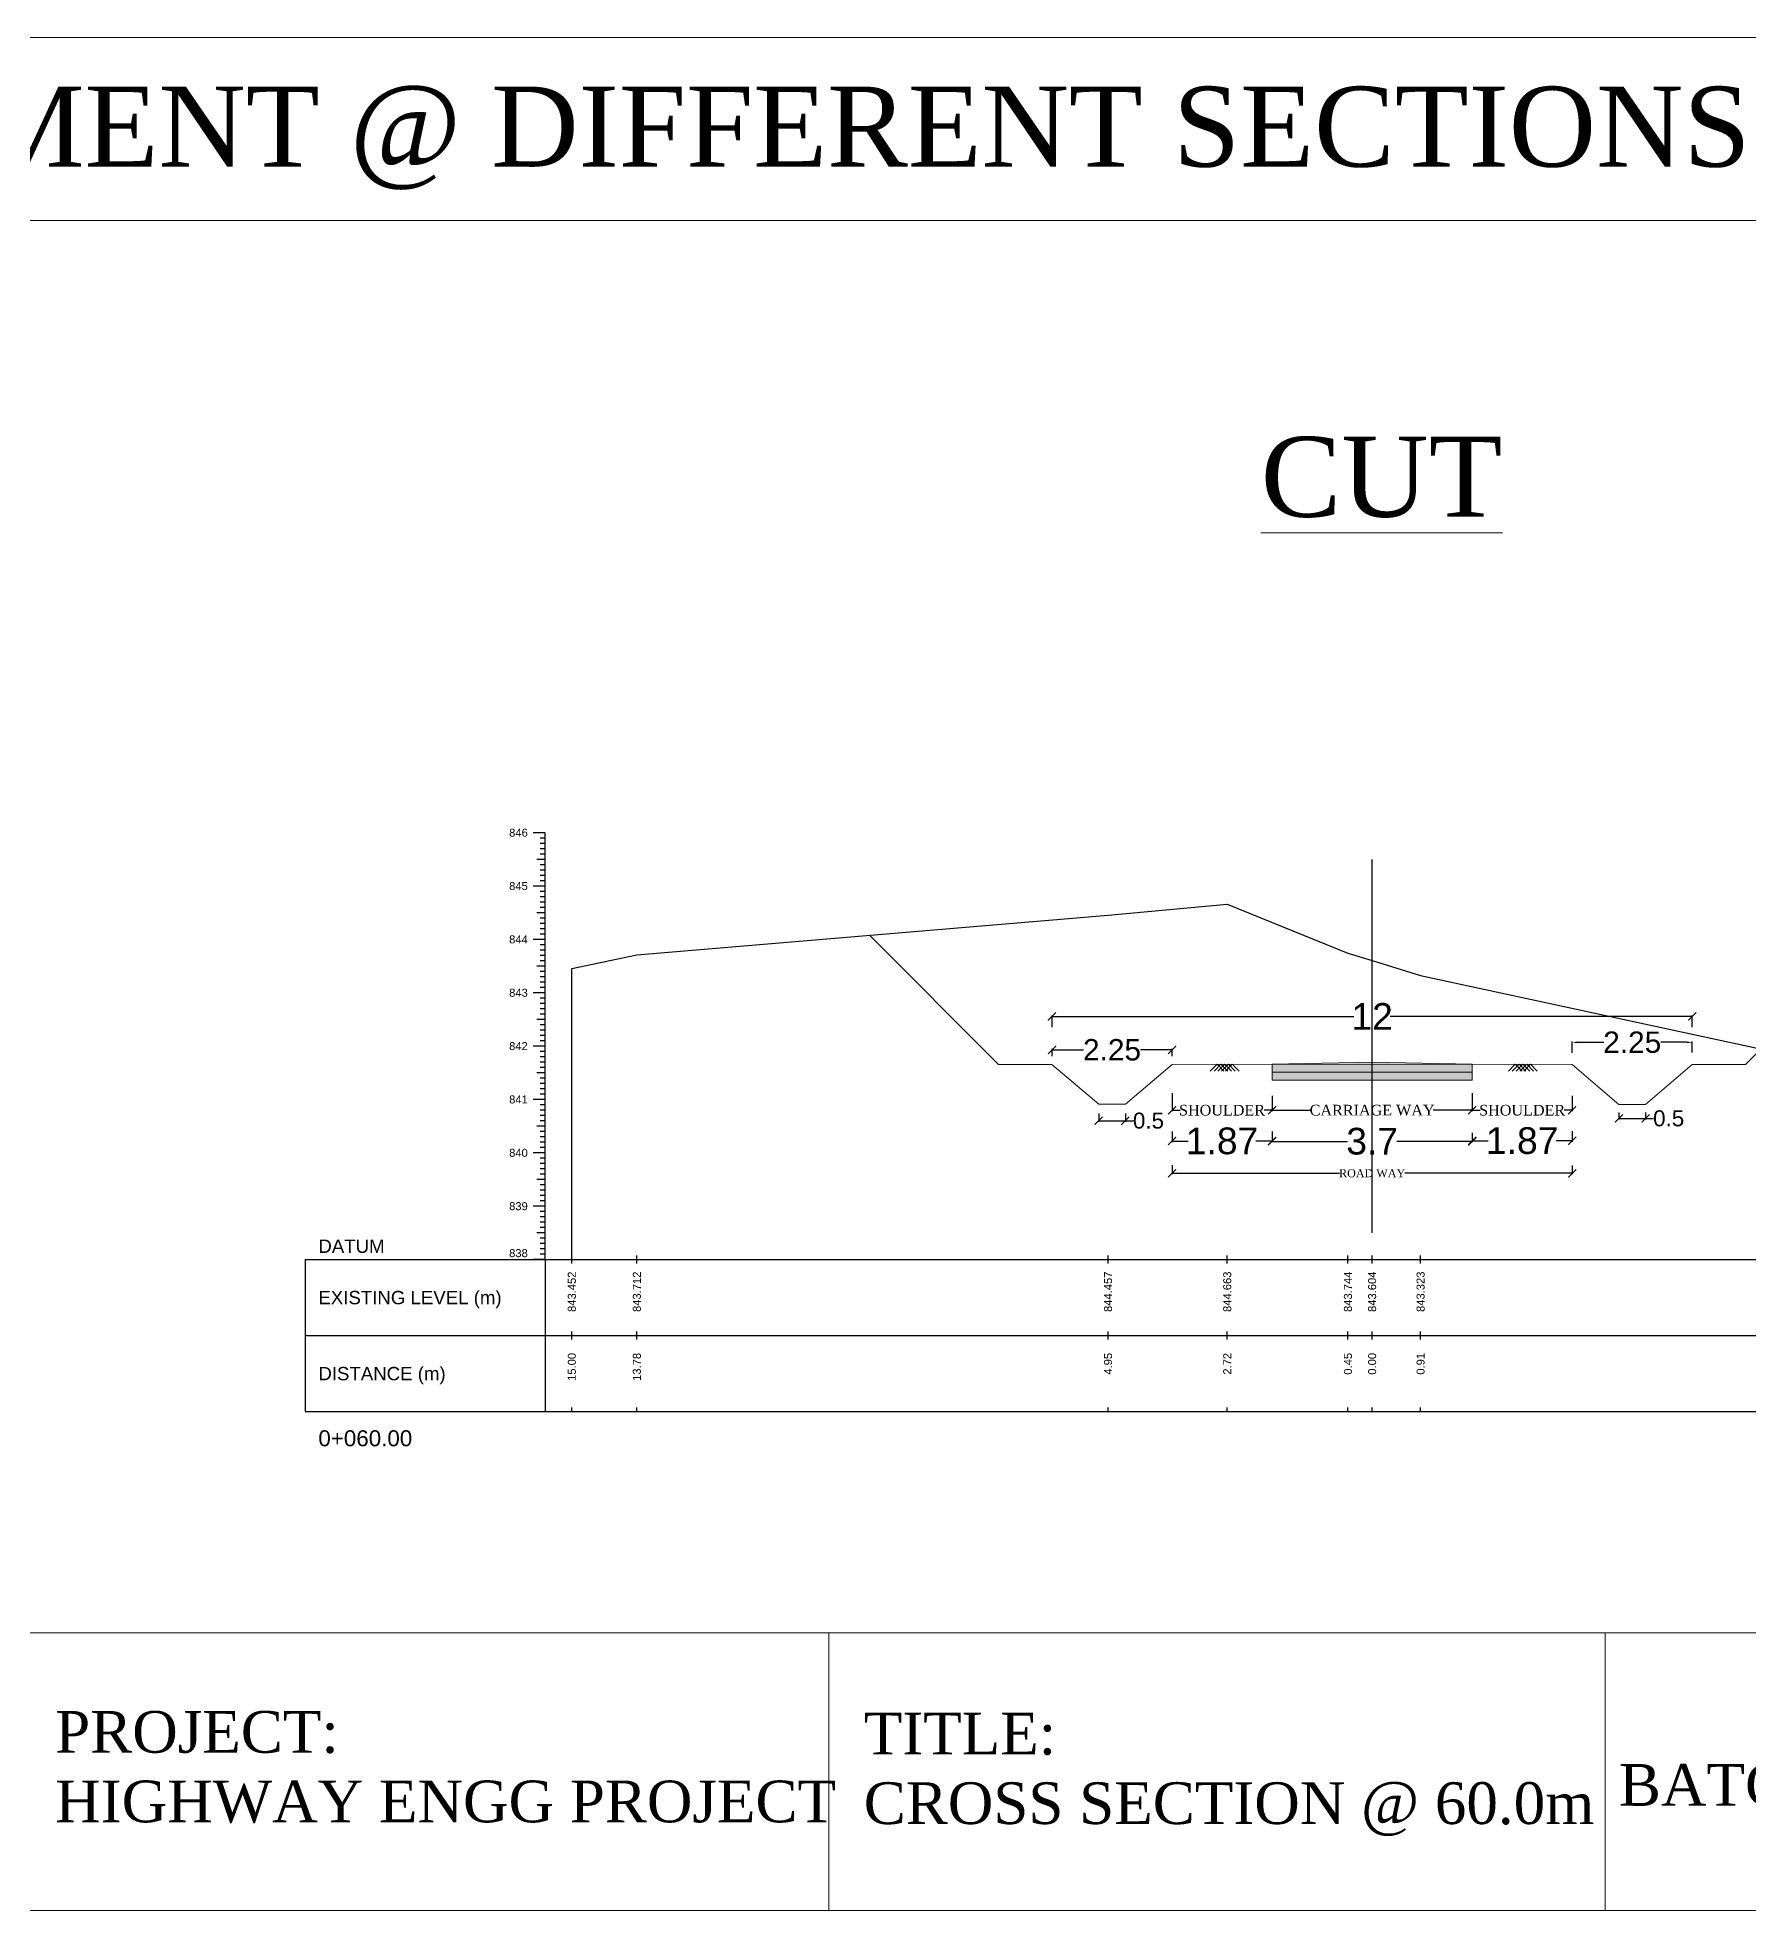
# Model space of a CAD drawing. Header units: millimetres. Extents: x 2757 to 35141, y 547 to 28513.
# Drawn here: x 25569.9 to 25890.6, y 26498.9 to 26850 of the extents above; entities that cross this region are included whole.
import ezdxf
from ezdxf.enums import TextEntityAlignment as Align

# ---------------------------------------------------------------- set-up
doc = ezdxf.new("R2010")
doc.units = ezdxf.units.MM
for name, color, linetype in [('CL', 4, 'Continuous'), ('CS_Drawing', 7, 'Continuous'), ('GL', 3, 'Continuous')]:
    doc.layers.add(name, color=color, linetype=linetype)
doc.styles.add('romans', font='romans.shx')
doc.styles.get("Standard").update_dxf_attribs({"font": 'arial.ttf'})
doc.dimstyles.get("Standard").update_dxf_attribs({"dimtxt": 0.18, "dimasz": 0.18, "dimexe": 0.18, "dimexo": 0.0625, "dimgap": 0.09, "dimtad": 0, "dimtih": 1, "dimtoh": 1, "dimdec": 4, "dimzin": 0, "dimdsep": 46, "dimtxsty": 'Standard', "dimcen": 0.09, "dimadec": 0, "dimazin": 0, "dimtfac": 1, "dimtdec": 4, "dimtofl": 0, "dimtmove": 0, "dimatfit": 3, "dimfxl": 1, "dimtolj": 1, "dimtzin": 0, "dimarcsym": 0})

# ---------------------------------------------------------------- blocks, each defined once
blk = doc.blocks.new('_ArchTick')
at = {"color": 0, "linetype": 'ByBlock', "const_width": 0.15}
blk.add_lwpolyline([(-0.5, -0.5), (0.5, 0.5)], dxfattribs=at)
blk = doc.blocks.new('*D75')
at = {"color": 0, "lineweight": -2, "transparency": 16777216}
for p, q in [((25760.1, 26659.05), (25760.1, 26660.4)), ((25760.1, 26660.22), (25766.01, 26660.22)), ((25782.6, 26660.22), (25776.68, 26660.22)), ((25782.6, 26659.05), (25782.6, 26660.4))]:
    blk.add_line(p, q, dxfattribs=at)
at = {"layer": 'Defpoints', "color": 0, "transparency": 16777216}
for p in [(25760.1, 26660.22), (25760.1, 26658.98), (25782.6, 26658.98)]:
    blk.add_point(p, dxfattribs=at)
at = {"color": 0, "lineweight": -2, "transparency": 16777216, "xscale": 1.5, "yscale": 1.5, "zscale": 1.5, "rotation": 180}
blk.add_blockref('_ArchTick', (25760.1, 26660.22), dxfattribs=at)
at = {"color": 0, "lineweight": -2, "transparency": 16777216, "xscale": 1.5, "yscale": 1.5, "zscale": 1.5}
blk.add_blockref('_ArchTick', (25782.6, 26660.22), dxfattribs=at)
at = {"color": 0, "lineweight": 18, "transparency": 16777216, "insert": (25771.35, 26660.22), "char_height": 2, "attachment_point": 5}
blk.add_mtext('\\A1;{\\H2x;2.25}', dxfattribs=at)
blk = doc.blocks.new('*D76')
at = {"color": 0, "lineweight": -2, "transparency": 16777216}
for p, q in [((25857.6, 26659.66), (25857.6, 26661.82)), ((25880.1, 26659.75), (25880.1, 26661.82)), ((25858.6, 26661.64), (25863.51, 26661.64)), ((25879.1, 26661.64), (25874.18, 26661.64))]:
    blk.add_line(p, q, dxfattribs=at)
at = {"color": 0, "transparency": 16777216}
for points in [[(25858.6, 26661.8), (25858.6, 26661.47), (25857.6, 26661.64)], [(25879.1, 26661.8), (25879.1, 26661.47), (25880.1, 26661.64)]]:
    blk.add_solid(points, dxfattribs=at)
at = {"layer": 'Defpoints', "color": 0, "transparency": 16777216}
for p in [(25857.6, 26659.59), (25880.1, 26661.64), (25880.1, 26659.69)]:
    blk.add_point(p, dxfattribs=at)
at = {"color": 0, "lineweight": 18, "transparency": 16777216, "insert": (25868.85, 26661.64), "char_height": 2, "attachment_point": 5}
blk.add_mtext('\\A1;{\\H2x;2.25}', dxfattribs=at)
blk = doc.blocks.new('*D77')
at = {"color": 0, "lineweight": -2, "transparency": 16777216}
for p, q in [((25782.6, 26644.92), (25782.6, 26642.96)), ((25801.35, 26644.9), (25801.35, 26642.96)), ((25782.6, 26643.14), (25785.62, 26643.14)), ((25801.35, 26643.14), (25798.32, 26643.14))]:
    blk.add_line(p, q, dxfattribs=at)
at = {"layer": 'Defpoints', "color": 0, "transparency": 16777216}
for p in [(25782.6, 26644.99), (25801.35, 26644.96), (25801.35, 26643.14)]:
    blk.add_point(p, dxfattribs=at)
at = {"color": 0, "lineweight": -2, "transparency": 16777216, "xscale": 1.5, "yscale": 1.5, "zscale": 1.5, "rotation": 180}
blk.add_blockref('_ArchTick', (25782.6, 26643.14), dxfattribs=at)
at = {"color": 0, "lineweight": -2, "transparency": 16777216, "xscale": 1.5, "yscale": 1.5, "zscale": 1.5}
blk.add_blockref('_ArchTick', (25801.35, 26643.14), dxfattribs=at)
at = {"color": 0, "lineweight": 18, "transparency": 16777216, "insert": (25791.97, 26643.14), "char_height": 3, "attachment_point": 5}
blk.add_mtext('\\A1;{\\H1.66667x;1.87}', dxfattribs=at)
blk = doc.blocks.new('*D78')
at = {"color": 0, "lineweight": -2, "transparency": 16777216}
for p, q in [((25801.35, 26644.9), (25801.35, 26642.9)), ((25838.85, 26644.66), (25838.85, 26642.9)), ((25801.35, 26643.08), (25815.46, 26643.08)), ((25838.85, 26643.08), (25824.74, 26643.08))]:
    blk.add_line(p, q, dxfattribs=at)
at = {"layer": 'Defpoints', "color": 0, "transparency": 16777216}
for p in [(25801.35, 26644.96), (25838.85, 26644.72), (25838.85, 26643.08)]:
    blk.add_point(p, dxfattribs=at)
at = {"color": 0, "lineweight": -2, "transparency": 16777216, "xscale": 1.5, "yscale": 1.5, "zscale": 1.5, "rotation": 180}
blk.add_blockref('_ArchTick', (25801.35, 26643.08), dxfattribs=at)
at = {"color": 0, "lineweight": -2, "transparency": 16777216, "xscale": 1.5, "yscale": 1.5, "zscale": 1.5}
blk.add_blockref('_ArchTick', (25838.85, 26643.08), dxfattribs=at)
at = {"color": 0, "lineweight": 18, "transparency": 16777216, "insert": (25820.1, 26643.08), "char_height": 3, "attachment_point": 5}
blk.add_mtext('\\A1;{\\H1.66667x;3.7}', dxfattribs=at)
blk = doc.blocks.new('*D79')
at = {"color": 0, "lineweight": -2, "transparency": 16777216}
for p, q in [((25838.85, 26644.66), (25838.85, 26643.01)), ((25857.6, 26644.96), (25857.6, 26643.01)), ((25838.85, 26643.19), (25841.87, 26643.19)), ((25857.6, 26643.19), (25854.57, 26643.19))]:
    blk.add_line(p, q, dxfattribs=at)
at = {"layer": 'Defpoints', "color": 0, "transparency": 16777216}
for p in [(25838.85, 26644.72), (25857.6, 26645.02), (25857.6, 26643.19)]:
    blk.add_point(p, dxfattribs=at)
at = {"color": 0, "lineweight": -2, "transparency": 16777216, "xscale": 1.5, "yscale": 1.5, "zscale": 1.5, "rotation": 180}
blk.add_blockref('_ArchTick', (25838.85, 26643.19), dxfattribs=at)
at = {"color": 0, "lineweight": -2, "transparency": 16777216, "xscale": 1.5, "yscale": 1.5, "zscale": 1.5}
blk.add_blockref('_ArchTick', (25857.6, 26643.19), dxfattribs=at)
at = {"color": 0, "lineweight": 18, "transparency": 16777216, "insert": (25848.22, 26643.19), "char_height": 3, "attachment_point": 5}
blk.add_mtext('\\A1;{\\H1.66667x;1.87}', dxfattribs=at)
blk = doc.blocks.new('*D80')
at = {"color": 0, "lineweight": -2, "transparency": 16777216}
for p, q in [((25866.35, 26648.51), (25866.35, 26647.2)), ((25871.35, 26648.51), (25871.35, 26647.2)), ((25866.35, 26647.38), (25871.35, 26647.38)), ((25871.35, 26647.38), (25872.85, 26647.38))]:
    blk.add_line(p, q, dxfattribs=at)
at = {"layer": 'Defpoints', "color": 0, "transparency": 16777216}
for p in [(25866.35, 26648.57), (25871.35, 26648.57), (25871.35, 26647.38)]:
    blk.add_point(p, dxfattribs=at)
at = {"color": 0, "lineweight": -2, "transparency": 16777216, "xscale": 1.5, "yscale": 1.5, "zscale": 1.5, "rotation": 180}
blk.add_blockref('_ArchTick', (25866.35, 26647.38), dxfattribs=at)
at = {"color": 0, "lineweight": -2, "transparency": 16777216, "xscale": 1.5, "yscale": 1.5, "zscale": 1.5}
blk.add_blockref('_ArchTick', (25871.35, 26647.38), dxfattribs=at)
at = {"color": 0, "lineweight": 18, "transparency": 16777216, "insert": (25875.68, 26647.38), "char_height": 2, "attachment_point": 5}
blk.add_mtext('\\A1;{\\H1.5x;0.5}', dxfattribs=at)
blk = doc.blocks.new('*D81')
at = {"color": 0, "lineweight": -2, "transparency": 16777216}
for p, q in [((25768.85, 26648.33), (25768.85, 26646.77)), ((25773.85, 26648.33), (25773.85, 26646.77)), ((25768.85, 26646.95), (25773.85, 26646.95)), ((25773.85, 26646.95), (25775.35, 26646.95))]:
    blk.add_line(p, q, dxfattribs=at)
at = {"layer": 'Defpoints', "color": 0, "transparency": 16777216}
for p in [(25768.85, 26648.39), (25773.85, 26648.39), (25773.85, 26646.95)]:
    blk.add_point(p, dxfattribs=at)
at = {"color": 0, "lineweight": -2, "transparency": 16777216, "xscale": 1.5, "yscale": 1.5, "zscale": 1.5, "rotation": 180}
blk.add_blockref('_ArchTick', (25768.85, 26646.95), dxfattribs=at)
at = {"color": 0, "lineweight": -2, "transparency": 16777216, "xscale": 1.5, "yscale": 1.5, "zscale": 1.5}
blk.add_blockref('_ArchTick', (25773.85, 26646.95), dxfattribs=at)
at = {"color": 0, "lineweight": 18, "transparency": 16777216, "insert": (25778.18, 26646.95), "char_height": 2, "attachment_point": 5}
blk.add_mtext('\\A1;{\\H1.5x;0.5}', dxfattribs=at)
blk = doc.blocks.new('*D82')
at = {"color": 0, "lineweight": -2, "transparency": 16777216}
for p, q in [((25760.1, 26664.49), (25760.1, 26666.68)), ((25760.1, 26666.5), (25816.69, 26666.5)), ((25880.1, 26666.5), (25823.51, 26666.5)), ((25880.1, 26664.49), (25880.1, 26666.68))]:
    blk.add_line(p, q, dxfattribs=at)
at = {"layer": 'Defpoints', "color": 0, "transparency": 16777216}
for p in [(25880.1, 26666.5), (25760.1, 26664.43), (25880.1, 26664.43)]:
    blk.add_point(p, dxfattribs=at)
at = {"color": 0, "lineweight": -2, "transparency": 16777216, "xscale": 1.5, "yscale": 1.5, "zscale": 1.5, "rotation": 180}
blk.add_blockref('_ArchTick', (25760.1, 26666.5), dxfattribs=at)
at = {"color": 0, "lineweight": -2, "transparency": 16777216, "xscale": 1.5, "yscale": 1.5, "zscale": 1.5}
blk.add_blockref('_ArchTick', (25880.1, 26666.5), dxfattribs=at)
at = {"color": 0, "lineweight": 18, "transparency": 16777216, "insert": (25820.1, 26666.5), "char_height": 2, "attachment_point": 5}
blk.add_mtext('\\A1;{\\H2.5x;12}', dxfattribs=at)
blk = doc.blocks.new('*D83')
at = {"color": 0, "lineweight": -2, "transparency": 16777216}
for p, q in [((25782.6, 26638.59), (25782.6, 26636.91)), ((25782.6, 26637.09), (25813.98, 26637.09)), ((25857.6, 26637.09), (25826.21, 26637.09)), ((25857.6, 26638.57), (25857.6, 26636.91))]:
    blk.add_line(p, q, dxfattribs=at)
at = {"layer": 'Defpoints', "color": 0, "transparency": 16777216}
for p in [(25782.6, 26638.65), (25857.6, 26638.63), (25857.6, 26637.09)]:
    blk.add_point(p, dxfattribs=at)
at = {"color": 0, "lineweight": -2, "transparency": 16777216, "xscale": 1.5, "yscale": 1.5, "zscale": 1.5, "rotation": 180}
blk.add_blockref('_ArchTick', (25782.6, 26637.09), dxfattribs=at)
at = {"color": 0, "lineweight": -2, "transparency": 16777216, "xscale": 1.5, "yscale": 1.5, "zscale": 1.5}
blk.add_blockref('_ArchTick', (25857.6, 26637.09), dxfattribs=at)
at = {"color": 0, "lineweight": 18, "transparency": 16777216, "insert": (25820.1, 26637.09), "char_height": 3, "attachment_point": 5}
blk.add_mtext('\\A1;{\\fTimes New Roman|b0|i0|c0|p18;\\H0.5x;ROAD WAY}', dxfattribs=at)
blk = doc.blocks.new('*D84')
at = {"color": 0, "lineweight": -2, "transparency": 16777216}
for p, q in [((25801.35, 26648.98), (25801.35, 26649.09)), ((25801.35, 26648.91), (25808.64, 26648.91)), ((25838.85, 26648.91), (25831.56, 26648.91)), ((25838.85, 26648.98), (25838.85, 26649.09))]:
    blk.add_line(p, q, dxfattribs=at)
at = {"layer": 'Defpoints', "color": 0, "transparency": 16777216}
for p in [(25801.35, 26648.91), (25838.85, 26648.91), (25838.85, 26648.91)]:
    blk.add_point(p, dxfattribs=at)
at = {"color": 0, "lineweight": -2, "transparency": 16777216, "xscale": 1.5, "yscale": 1.5, "zscale": 1.5, "rotation": 180}
blk.add_blockref('_ArchTick', (25801.35, 26648.91), dxfattribs=at)
at = {"color": 0, "lineweight": -2, "transparency": 16777216, "xscale": 1.5, "yscale": 1.5, "zscale": 1.5}
blk.add_blockref('_ArchTick', (25838.85, 26648.91), dxfattribs=at)
at = {"color": 0, "lineweight": 18, "transparency": 16777216, "insert": (25820.1, 26648.91), "char_height": 3, "attachment_point": 5}
blk.add_mtext('\\A1;{\\fTimes New Roman|b0|i0|c0|p18;\\H0.66667x;CARRIAGE WAY}', dxfattribs=at)
blk = doc.blocks.new('*D85')
at = {"color": 0, "lineweight": -2, "transparency": 16777216}
for p, q in [((25782.6, 26652.1), (25782.6, 26648.73)), ((25801.35, 26651.64), (25801.35, 26648.73)), ((25782.6, 26648.91), (25784.09, 26648.91)), ((25801.35, 26648.91), (25799.86, 26648.91))]:
    blk.add_line(p, q, dxfattribs=at)
at = {"layer": 'Defpoints', "color": 0, "transparency": 16777216}
for p in [(25782.6, 26652.17), (25801.35, 26651.7), (25782.6, 26648.91)]:
    blk.add_point(p, dxfattribs=at)
at = {"color": 0, "lineweight": -2, "transparency": 16777216, "xscale": 1.5, "yscale": 1.5, "zscale": 1.5, "rotation": 180}
blk.add_blockref('_ArchTick', (25782.6, 26648.91), dxfattribs=at)
at = {"color": 0, "lineweight": -2, "transparency": 16777216, "xscale": 1.5, "yscale": 1.5, "zscale": 1.5}
blk.add_blockref('_ArchTick', (25801.35, 26648.91), dxfattribs=at)
at = {"color": 0, "lineweight": 18, "transparency": 16777216, "insert": (25791.97, 26648.91), "char_height": 3, "attachment_point": 5}
blk.add_mtext('\\A1;{\\fTimes New Roman|b0|i0|c0|p18;\\H0.66667x;SHOULDER}', dxfattribs=at)
blk = doc.blocks.new('*D86')
at = {"color": 0, "lineweight": -2, "transparency": 16777216}
for p, q in [((25838.85, 26652.1), (25838.85, 26648.73)), ((25857.6, 26651.64), (25857.6, 26648.73)), ((25838.85, 26648.91), (25840.34, 26648.91)), ((25857.6, 26648.91), (25856.11, 26648.91))]:
    blk.add_line(p, q, dxfattribs=at)
at = {"layer": 'Defpoints', "color": 0, "transparency": 16777216}
for p in [(25838.85, 26652.17), (25857.6, 26651.7), (25838.85, 26648.91)]:
    blk.add_point(p, dxfattribs=at)
at = {"color": 0, "lineweight": -2, "transparency": 16777216, "xscale": 1.5, "yscale": 1.5, "zscale": 1.5, "rotation": 180}
blk.add_blockref('_ArchTick', (25838.85, 26648.91), dxfattribs=at)
at = {"color": 0, "lineweight": -2, "transparency": 16777216, "xscale": 1.5, "yscale": 1.5, "zscale": 1.5}
blk.add_blockref('_ArchTick', (25857.6, 26648.91), dxfattribs=at)
at = {"color": 0, "lineweight": 18, "transparency": 16777216, "insert": (25848.22, 26648.91), "char_height": 3, "attachment_point": 5}
blk.add_mtext('\\A1;{\\fTimes New Roman|b0|i0|c0|p18;\\H0.66667x;SHOULDER}', dxfattribs=at)

msp = doc.modelspace()

# ---------------------------------------------------------------- hatches: boundary and pattern name
at = {"lineweight": 18}
h = msp.add_hatch(color=256, dxfattribs=at)
h.dxf.hatch_style = 1
h.paths.add_polyline_path([(25820.09669, 26657.91583), (25801.34669, 26657.54083), (25820.09669, 26657.57833), (25838.84669, 26657.54083)])
h = msp.add_hatch(dxfattribs=at)
h.set_pattern_fill('GRAVEL', color=256)
h.set_pattern_definition([(228.0127875, (28077.56009, 27399.27134), (-8, -9), [0.134536, -13.31908805]), (184.9697407, (28077.47009, 27399.17134), (12, 1), [0.230868, -22.85592476]), (132.510447, (28077.24009, 27399.15134), (10, -11), [0.162788, -16.1160326]), (267.273689, (28076.85009, 27398.90134), (1, 20), [0.210238, -20.81355804]), (292.8336542, (28076.84009, 27398.69134), (-5, 12), [0.206155, -20.40937313]), (357.273689, (28076.92009, 27398.50134), (-20, 1), [0.210238, -20.81355804]), (37.6942405, (28077.13009, 27398.49134), (-13, -10), [0.278029, -27.52484855]), (72.2553284, (28077.35009, 27398.66134), (7, 22), [0.262488, -25.9863215]), (121.4295656, (28077.43009, 27398.91134), (-8, 13), [0.21095, -20.8840731]), (175.2363583, (28077.32009, 27399.09134), (11, -1), [0.240832, -11.80076258]), (222.3974378, (28077.08009, 27399.11134), (-12, -11), [0.311448, -30.833375]), (138.814075, (28077.84009, 27398.89134), (-7, 6), [0.106301, -10.5238448]), (171.4692344, (28077.76009, 27398.96134), (13, -2), [0.202237, -20.0215114]), (225, (28077.5601, 27398.99134), (-1e-16, -1), [0.141421, -1.27279256]), (203.1985905, (28077.49009, 27399.11134), (5, 2), [0.076158, -7.5396151]), (291.8014095, (28077.42009, 27399.08134), (-1, 3), [0.107703, -5.2774618]), (30.9637565, (28077.46009, 27398.98134), (3, 2), [0.174929, -5.6560229]), (161.565051, (28077.6101, 27399.07134), (2, -1), [0.126491, -3.03578666]), (16.3895403, (28076.84009, 27399.08134), (10, 3), [0.1772, -17.54284515]), (70.346176, (28077.01009, 27399.13134), (-4, -11), [0.148661, -14.71740775]), (293.1985905, (28077.61009, 27399.27134), (-2, 5), [0.152315, -7.4634581]), (343.6104597, (28077.67009, 27399.13134), (-10, 3), [0.1772, -17.54284515]), (339.443955, (28076.84009, 27398.46134), (-5, 2), [0.17088, -8.37312375]), (294.7751406, (28077.00009, 27398.40134), (-5, 11), [0.143178, -14.17464306]), (66.8014095, (28077.62009, 27398.27134), (2, 5), [0.152315, -7.4634581]), (17.3540246, (28077.68009, 27398.41134), (-13, -4), [0.167631, -16.5954236]), (69.443955, (28077.13009, 27398.27134), (-2, -5), [0.08544, -8.45856375]), (101.3099325, (28077.5601, 27398.27134), (-1, 4), [0.05099, -5.0480295]), (165.963757, (28077.5501, 27398.32134), (3, -1), [0.206155, -3.91695063]), (186.009006, (28077.35009, 27398.37134), (10, 1), [0.19105, -18.91392317]), (303.690068, (28077.4601, 27398.89134), (-1, 2), [0.144222, -3.46132928]), (353.1572266, (28077.54009, 27398.77134), (17, -2), [0.251794, -24.92756262]), (60.945396, (28077.79009, 27398.74134), (-4, -7), [0.102956, -10.19267414]), (90, (28077.8401, 27398.8313), (-1, 1), [0.06, -0.94]), (120.256437, (28077.33009, 27398.40134), (4, -7), [0.138924, -13.75352]), (48.0127875, (28077.26009, 27398.52134), (8, 9), [0.269072, -13.18455205]), (0, (28077.4401, 27398.7213), (1, 1), [0.26, -0.74]), (325.3048465, (28077.70009, 27398.72134), (10, -7), [0.158114, -15.6532743]), (254.054604, (28077.83009, 27398.63134), (-1, -4), [0.145602, -7.1345079]), (207.6459754, (28077.79009, 27398.49134), (-19, -10), [0.237065, -23.4694742]), (175.4260787, (28077.58009, 27398.38134), (-13, 1), [0.250799, -24.8290734])])
h.paths.add_polyline_path([(25838.85119, 26657.54074), (25838.84669, 26657.54083), (25820.09669, 26657.57833), (25801.34669, 26657.54083), (25801.34669, 26656.04083), (25838.84819, 26656.04083)])
h = msp.add_hatch(dxfattribs=at)
h.set_pattern_fill('GRAVEL', color=256, scale=0.1)
h.set_pattern_definition([(228.0127875, (5800.84033, 14270.96677), (-20.3200000016, -22.8599999986), [0.34172144, -33.83048364]), (184.969741, (5800.61173, 14270.71277), (30.47999998794, 2.5400001447), [0.58640472, -58.0540489]), (132.5104471, (5800.02753, 14270.66197), (25.4000000107, -27.9399999902), [0.41348152, -40.9347228]), (267.273689, (5799.03693, 14270.02697), (2.5400000053, 50.79999999973), [0.53400452, -52.86643743]), (292.8336542, (5799.01153, 14269.49357), (-12.70000000106, 30.47999999956), [0.5236337, -51.83980775]), (357.273689, (5799.21473, 14269.01097), (-50.79999999973, 2.5400000053), [0.53400452, -52.86643743]), (37.69424047, (5799.74813, 14268.98557), (-33.01999999854, -25.4000000019), [0.70619366, -69.91311531]), (72.25532837, (5800.30693, 14269.41737), (17.78000000478, 55.87999999848), [0.66671952, -66.0052566]), (121.4295656, (5800.51013, 14270.05237), (-20.3200000029, 33.0199999982), [0.535813, -53.0455457]), (175.2363583, (5800.23073, 14270.50957), (27.9399999996, -2.5400000044), [0.61171328, -29.97393695]), (222.3974378, (5799.62113, 14270.56037), (-30.47999999902, -27.94000000106), [0.79107792, -78.3167725]), (138.8140748, (5801.55153, 14270.00157), (-17.779999999, 15.2400000012), [0.27000454, -26.73056582]), (171.4692344, (5801.34833, 14270.17937), (33.0200000009, -5.07999999424), [0.51368198, -50.854639]), (225, (5800.8403, 14270.2556), (-4e-16, -2.54), [0.35920934, -3.2328931]), (203.1985905, (5800.66253, 14270.56037), (12.7000000003, 5.079999999), [0.19344132, -19.15062237]), (291.8014095, (5800.48473, 14270.48417), (-2.540000001, 7.62), [0.27356562, -13.404753]), (30.9637565, (5800.58633, 14270.23017), (7.62, 5.08), [0.44431966, -14.36629815]), (161.565051, (5800.9673, 14270.4588), (5.08, -2.54), [0.32128714, -7.71089812]), (16.3895403, (5799.01153, 14270.48417), (25.4, 7.62), [0.450088, -44.55882667]), (70.3461759, (5799.44333, 14270.61117), (-10.1600000009, -27.9399999997), [0.37759894, -37.38221568]), (293.1985905, (5800.96733, 14270.96677), (-5.079999999, 12.7000000004), [0.3868801, -18.9571836]), (343.6104597, (5801.11973, 14270.61117), (-25.4000000005, 7.6199999982), [0.450088, -44.55882667]), (339.4439548, (5799.01153, 14268.90937), (-12.7, 5.08), [0.4340352, -21.2677343]), (294.7751406, (5799.41793, 14268.75697), (-12.7000000151, 27.9399999931), [0.36367212, -36.00359338]), (66.8014095, (5800.99273, 14268.42677), (5.079999999, 12.7000000003), [0.3868801, -18.9571836]), (17.35402464, (5801.14513, 14268.78237), (-33.0199999993, -10.1600000021), [0.42578274, -42.15237598]), (69.4439548, (5799.74813, 14268.42677), (-5.08, -12.7), [0.2170176, -21.4847519]), (101.3099325, (5800.84033, 14268.42677), (-2.54, 10.16), [0.1295146, -12.82199496]), (165.9637565, (5800.8149, 14268.5538), (7.62, -2.54), [0.5236337, -9.9490546]), (186.00900596, (5800.30693, 14268.68077), (25.3999999999, 2.5400000013), [0.485267, -48.04136486]), (303.6900675, (5800.5863, 14270.0016), (-2.54, 5.08), [0.36632388, -8.79177636]), (353.1572266, (5800.78953, 14269.69677), (43.18000000027, -5.07999999774), [0.63955676, -63.31600907]), (60.9453959, (5801.42453, 14269.62057), (-10.1600000003, -17.7799999998), [0.26150824, -25.88939232]), (90, (5801.5515, 14269.8492), (-2.54, 2.54), [0.1524, -2.3876]), (120.2564372, (5800.25613, 14268.75697), (10.1599999988, -17.7800000007), [0.35286696, -34.93394077]), (48.0127875, (5800.07833, 14269.06177), (20.3200000017, 22.8599999985), [0.68344288, -33.4887622]), (0, (5800.5355, 14269.5698), (2.54, 2.54), [0.6604, -1.8796]), (325.3048465, (5801.19593, 14269.56977), (25.4000000096, -17.7799999863), [0.40160956, -39.75931672]), (254.0546041, (5801.52613, 14269.34117), (-2.54, -10.16), [0.36982908, -18.12165004]), (207.64597536, (5801.42453, 14268.98557), (-48.26000000177, -25.39999999663), [0.6021451, -59.61246442]), (175.42607874, (5800.89113, 14268.70617), (-33.02, 2.54), [0.63702946, -63.06584646])])
h.paths.add_polyline_path([(25838.84369, 26656.04083), (25801.34669, 26656.04083), (25801.34669, 26654.54083), (25838.84369, 26654.54083)])

# ---------------------------------------------------------------- linework, layer by layer
for p, q in [((25080.74607, 26849.96726), (26051.82972, 26849.96726)), ((25725.87115, 26681.72887), (25750.09669, 26657.50333)), ((25892.98004, 26660.38668), (25890.09669, 26657.50333)), ((25760.09669, 26657.50333), (25750.09669, 26657.50333)), ((25760.09669, 26657.50333), (25768.84669, 26650.07835)), ((25782.59669, 26657.50333), (25773.84669, 26650.07835)), ((25820.09669, 26657.57833), (25782.59669, 26657.50333)), ((25791.03702, 26657.52305), (25789.75818, 26656.25687)), ((25791.7491, 26657.52448), (25790.46883, 26656.25687)), ((25791.03702, 26657.52305), (25792.31586, 26656.25687)), ((25792.46119, 26657.5259), (25791.17948, 26656.25687)), ((25791.74623, 26657.52447), (25793.02651, 26656.25687)), ((25793.17328, 26657.52733), (25791.89013, 26656.25687)), ((25792.45545, 26657.52589), (25793.73716, 26656.25687)), ((25793.88537, 26657.52875), (25792.60078, 26656.25687)), ((25793.16467, 26657.52731), (25794.44781, 26656.25687)), ((25793.87389, 26657.52873), (25795.15846, 26656.25687)), ((25820.09669, 26657.91583), (25801.34669, 26657.54083)), ((25801.34669, 26657.54083), (25801.34669, 26656.04083)), ((25801.34669, 26657.54083), (25801.34669, 26656.04083)), ((25801.34669, 26656.04083), (25838.84369, 26656.04083)), ((25801.34669, 26656.04083), (25801.34669, 26654.54083)), ((25820.09669, 26657.91583), (25838.84669, 26657.54083)), ((25820.09669, 26657.57833), (25857.59669, 26657.50333)), ((25838.84669, 26657.54083), (25838.84369, 26656.04083)), ((25838.84369, 26654.54083), (25838.84369, 26656.04083)), ((25846.93954, 26657.51897), (25845.6607, 26656.25279)), ((25847.65163, 26657.5204), (25846.37135, 26656.25279)), ((25846.93954, 26657.51897), (25848.21838, 26656.25279)), ((25848.36372, 26657.52182), (25847.082, 26656.25279)), ((25847.64876, 26657.52039), (25848.92903, 26656.25279)), ((25849.07581, 26657.52324), (25847.79266, 26656.25279)), ((25848.35798, 26657.52181), (25849.63968, 26656.25279)), ((25849.7879, 26657.52467), (25848.50331, 26656.25279)), ((25849.0672, 26657.52323), (25850.35034, 26656.25279)), ((25849.77642, 26657.52465), (25851.06099, 26656.25279)), ((25857.59669, 26657.50333), (25866.34669, 26650.00335)), ((25880.09669, 26657.50333), (25871.34669, 26650.00335)), ((25880.09669, 26657.50333), (25890.09669, 26657.50333)), ((25880.09669, 26657.50333), (25890.09669, 26657.50333)), ((25801.34669, 26654.54083), (25838.84369, 26654.54083)), ((25773.84669, 26650.07835), (25768.84669, 26650.07835)), ((25866.34669, 26650.00335), (25871.34669, 26650.00335)), ((25566.2879, 26550.94918), (26051.82972, 26550.94918)), ((25718.25884, 26550.94918), (25718.25884, 26498.92528)), ((25863.78262, 26550.94918), (25863.78262, 26498.92528))]:
    msp.add_line(p, q, dxfattribs=at)
msp.add_lwpolyline([(25566.2879, 26815.67067), (26051.82972, 26815.67067), (26051.82972, 26498.92528), (25566.2879, 26498.92528)], close=True, dxfattribs=at)
at = {"layer": 'CL', "ltscale": 10}
msp.add_line((25820.09669, 26625.9322), (25820.09669, 26695.9322), dxfattribs=at)
at = {"layer": 'CS_Drawing'}
for p, q in [((25665.09669, 26700.9322), (25662.84669, 26700.9322)), ((25665.09669, 26700.9322), (25663.52169, 26700.9322)), ((25665.09669, 26700.9322), (25664.19669, 26700.9322)), ((25665.09669, 26620.9322), (25665.09669, 26700.9322)), ((25665.09669, 26699.9322), (25664.19669, 26699.9322)), ((25665.09669, 26698.9322), (25664.19669, 26698.9322)), ((25665.09669, 26697.9322), (25664.19669, 26697.9322)), ((25665.09669, 26696.9322), (25664.19669, 26696.9322)), ((25665.09669, 26695.9322), (25663.52169, 26695.9322)), ((25665.09669, 26695.9322), (25664.19669, 26695.9322)), ((25665.09669, 26694.9322), (25664.19669, 26694.9322)), ((25665.09669, 26693.9322), (25664.19669, 26693.9322)), ((25665.09669, 26690.9322), (25662.84669, 26690.9322)), ((25665.09669, 26690.9322), (25663.52169, 26690.9322)), ((25665.09669, 26692.9322), (25664.19669, 26692.9322)), ((25665.09669, 26691.9322), (25664.19669, 26691.9322)), ((25665.09669, 26690.9322), (25664.19669, 26690.9322)), ((25665.09669, 26689.9322), (25664.19669, 26689.9322)), ((25665.09669, 26688.9322), (25664.19669, 26688.9322)), ((25665.09669, 26687.9322), (25664.19669, 26687.9322)), ((25665.09669, 26686.9322), (25664.19669, 26686.9322)), ((25665.09669, 26685.9322), (25663.52169, 26685.9322)), ((25665.09669, 26685.9322), (25664.19669, 26685.9322)), ((25665.09669, 26684.9322), (25664.19669, 26684.9322)), ((25665.09669, 26683.9322), (25664.19669, 26683.9322)), ((25665.09669, 26682.9322), (25664.19669, 26682.9322)), ((25665.09669, 26680.9322), (25662.84669, 26680.9322)), ((25665.09669, 26680.9322), (25663.52169, 26680.9322)), ((25665.09669, 26681.9322), (25664.19669, 26681.9322)), ((25665.09669, 26680.9322), (25664.19669, 26680.9322)), ((25665.09669, 26679.9322), (25664.19669, 26679.9322)), ((25665.09669, 26675.9322), (25663.52169, 26675.9322)), ((25665.09669, 26678.9322), (25664.19669, 26678.9322)), ((25665.09669, 26677.9322), (25664.19669, 26677.9322)), ((25665.09669, 26676.9322), (25664.19669, 26676.9322)), ((25665.09669, 26675.9322), (25664.19669, 26675.9322)), ((25665.09669, 26674.9322), (25664.19669, 26674.9322)), ((25665.09669, 26673.9322), (25664.19669, 26673.9322)), ((25665.09669, 26672.9322), (25664.19669, 26672.9322)), ((25670.09669, 26620.9322), (25670.09669, 26675.4522)), ((25665.09669, 26670.9322), (25662.84669, 26670.9322)), ((25665.09669, 26670.9322), (25663.52169, 26670.9322)), ((25665.09669, 26671.9322), (25664.19669, 26671.9322)), ((25665.09669, 26670.9322), (25664.19669, 26670.9322)), ((25665.09669, 26669.9322), (25664.19669, 26669.9322)), ((25665.09669, 26668.9322), (25664.19669, 26668.9322)), ((25665.09669, 26665.9322), (25663.52169, 26665.9322)), ((25665.09669, 26667.9322), (25664.19669, 26667.9322)), ((25665.09669, 26666.9322), (25664.19669, 26666.9322)), ((25665.09669, 26665.9322), (25664.19669, 26665.9322)), ((25665.09669, 26664.9322), (25664.19669, 26664.9322)), ((25665.09669, 26663.9322), (25664.19669, 26663.9322)), ((25665.09669, 26662.9322), (25664.19669, 26662.9322)), ((25665.09669, 26661.9322), (25664.19669, 26661.9322)), ((25665.09669, 26660.9322), (25662.84669, 26660.9322)), ((25665.09669, 26660.9322), (25663.52169, 26660.9322)), ((25665.09669, 26660.9322), (25664.19669, 26660.9322)), ((25665.09669, 26659.9322), (25664.19669, 26659.9322)), ((25665.09669, 26658.9322), (25664.19669, 26658.9322)), ((25665.09669, 26655.9322), (25663.52169, 26655.9322)), ((25665.09669, 26657.9322), (25664.19669, 26657.9322)), ((25665.09669, 26656.9322), (25664.19669, 26656.9322)), ((25665.09669, 26655.9322), (25664.19669, 26655.9322)), ((25665.09669, 26654.9322), (25664.19669, 26654.9322)), ((25665.09669, 26653.9322), (25664.19669, 26653.9322)), ((25665.09669, 26652.9322), (25664.19669, 26652.9322)), ((25665.09669, 26651.9322), (25664.19669, 26651.9322)), ((25665.09669, 26650.9322), (25662.84669, 26650.9322)), ((25665.09669, 26650.9322), (25663.52169, 26650.9322)), ((25665.09669, 26650.9322), (25664.19669, 26650.9322)), ((25665.09669, 26649.9322), (25664.19669, 26649.9322)), ((25665.09669, 26648.9322), (25664.19669, 26648.9322)), ((25665.09669, 26647.9322), (25664.19669, 26647.9322)), ((25665.09669, 26645.9322), (25663.52169, 26645.9322)), ((25665.09669, 26646.9322), (25664.19669, 26646.9322)), ((25665.09669, 26645.9322), (25664.19669, 26645.9322)), ((25665.09669, 26644.9322), (25664.19669, 26644.9322)), ((25665.09669, 26640.9322), (25662.84669, 26640.9322)), ((25665.09669, 26640.9322), (25663.52169, 26640.9322)), ((25665.09669, 26643.9322), (25664.19669, 26643.9322)), ((25665.09669, 26642.9322), (25664.19669, 26642.9322)), ((25665.09669, 26641.9322), (25664.19669, 26641.9322)), ((25665.09669, 26640.9322), (25664.19669, 26640.9322)), ((25665.09669, 26639.9322), (25664.19669, 26639.9322)), ((25665.09669, 26638.9322), (25664.19669, 26638.9322)), ((25665.09669, 26637.9322), (25664.19669, 26637.9322)), ((25665.09669, 26635.9322), (25663.52169, 26635.9322)), ((25665.09669, 26636.9322), (25664.19669, 26636.9322)), ((25665.09669, 26635.9322), (25664.19669, 26635.9322)), ((25665.09669, 26634.9322), (25664.19669, 26634.9322)), ((25665.09669, 26633.9322), (25664.19669, 26633.9322)), ((25665.09669, 26630.9322), (25662.84669, 26630.9322)), ((25665.09669, 26630.9322), (25663.52169, 26630.9322)), ((25665.09669, 26632.9322), (25664.19669, 26632.9322)), ((25665.09669, 26631.9322), (25664.19669, 26631.9322)), ((25665.09669, 26630.9322), (25664.19669, 26630.9322)), ((25665.09669, 26629.9322), (25664.19669, 26629.9322)), ((25665.09669, 26628.9322), (25664.19669, 26628.9322)), ((25665.09669, 26627.9322), (25664.19669, 26627.9322)), ((25665.09669, 26626.9322), (25664.19669, 26626.9322)), ((25665.09669, 26625.9322), (25663.52169, 26625.9322)), ((25665.09669, 26625.9322), (25664.19669, 26625.9322)), ((25665.09669, 26624.9322), (25664.19669, 26624.9322)), ((25665.09669, 26623.9322), (25664.19669, 26623.9322)), ((25620.09669, 26620.9322), (25665.09669, 26620.9322)), ((25620.09669, 26620.9322), (25620.09669, 26592.4322)), ((25665.09669, 26620.9322), (25662.84669, 26620.9322)), ((25665.09669, 26620.9322), (25663.52169, 26620.9322)), ((25665.09669, 26622.9322), (25664.19669, 26622.9322)), ((25665.09669, 26621.9322), (25664.19669, 26621.9322)), ((25665.09669, 26620.9322), (25664.19669, 26620.9322)), ((25665.09669, 26620.9322), (25975.09669, 26620.9322)), ((25665.09669, 26620.9322), (25665.09669, 26592.4322)), ((25670.09669, 26620.1822), (25670.09669, 26621.6822)), ((25682.28615, 26620.1822), (25682.28615, 26621.6822)), ((25770.602, 26620.1822), (25770.602, 26621.6822)), ((25792.94113, 26620.1822), (25792.94113, 26621.6822)), ((25815.56028, 26620.1822), (25815.56028, 26621.6822)), ((25820.09669, 26620.1822), (25820.09669, 26621.6822)), ((25829.18208, 26620.1822), (25829.18208, 26621.6822)), ((25620.09669, 26606.6822), (25665.09669, 26606.6822)), ((25665.09669, 26606.6822), (25975.09669, 26606.6822)), ((25665.09669, 26606.6822), (25975.09669, 26606.6822)), ((25670.09669, 26605.9322), (25670.09669, 26607.4322)), ((25682.28615, 26605.9322), (25682.28615, 26607.4322)), ((25770.602, 26605.9322), (25770.602, 26607.4322)), ((25792.94113, 26605.9322), (25792.94113, 26607.4322)), ((25815.56028, 26605.9322), (25815.56028, 26607.4322)), ((25820.09669, 26605.9322), (25820.09669, 26607.4322)), ((25829.18208, 26605.9322), (25829.18208, 26607.4322)), ((25620.09669, 26592.4322), (25665.09669, 26592.4322)), ((25665.09669, 26592.4322), (25975.09669, 26592.4322)), ((25670.09669, 26592.4322), (25670.09669, 26593.1822)), ((25682.28615, 26592.4322), (25682.28615, 26593.1822)), ((25770.602, 26592.4322), (25770.602, 26593.1822)), ((25792.94113, 26592.4322), (25792.94113, 26593.1822)), ((25815.56028, 26592.4322), (25815.56028, 26593.1822)), ((25820.09669, 26592.4322), (25820.09669, 26593.1822)), ((25829.18208, 26592.4322), (25829.18208, 26593.1822))]:
    msp.add_line(p, q, dxfattribs=at)
at = {"layer": 'GL'}
msp.add_lwpolyline([(25670.09669, 26675.4522), (25682.28615, 26678.0522), (25770.602, 26685.5022), (25792.94113, 26687.5622), (25815.56028, 26678.3722), (25820.09669, 26676.9722), (25829.18208, 26674.1622), (25905.04206, 26657.7822), (25970.09669, 26646.3222)], dxfattribs=at)

# ---------------------------------------------------------------- texts
at = {"lineweight": 18, "attachment_point": 1, "style": 'romans'}
for s, width, gutter_width, insert, char_height in [('{\\fTimes New Roman|b0|i0|c0|p18;CROSS SECTION OF PAVEMENT @ DIFFERENT SECTIONS}', 596.4786555, 54.07253, (25286.07684, 26840.75911), 15), ('{\\fTimes New Roman|b0|i0|c0|p18;PROJECT:\\PHIGHWAY ENGG PROJECT}', 146.2429895, 39.10804, (25573.26335, 26536.32543), 7.8216076), ('{\\fTimes New Roman|b0|i0|c0|p18;TITLE:\\PCROSS SECTION @ 60.0m}', 154.1653981, 39.10804, (25724.80967, 26536.00227), 7.8216076), ('{\\fTimes New Roman|b0|i0|c0|p18;BATCH : B1-2}', 78.3119275, 39.10804, (25866.35933, 26526.38153), 7.8216076)]:
    msp.add_mtext_dynamic_manual_height_columns(s, width=width, gutter_width=gutter_width, heights=[0], dxfattribs=dict(at, insert=insert, char_height=char_height))
at = {"color": 0, "lineweight": 18, "insert": (25799.22103, 26775.13873), "char_height": 15, "attachment_point": 1}
msp.add_mtext_dynamic_manual_height_columns('{\\fTimes New Roman|b0|i0|c0|p18;\\LCUT}', width=50.0360825, gutter_width=1.14671, heights=[12.45584], dxfattribs=at)
at = {"layer": 'CS_Drawing'}
for s, p in [('846', (25661.84669, 26700.9322)), ('845', (25661.84669, 26690.9322)), ('844', (25661.84669, 26680.9322)), ('843', (25661.84669, 26670.9322)), ('842', (25661.84669, 26660.9322)), ('841', (25661.84669, 26650.9322)), ('840', (25661.84669, 26640.9322)), ('839', (25661.84669, 26630.9322))]:
    msp.add_text(s, height=1.5, dxfattribs=at).set_placement(p, align=Align.MIDDLE_RIGHT)
for s, height, p in [('DATUM', 2.5, (25622.59669, 26623.4322)), ('EXISTING LEVEL (m)', 2.5, (25622.59669, 26613.8072)), ('DISTANCE (m)', 2.5, (25622.59669, 26599.5572)), ('0+060.00', 3, (25622.59669, 26587.4322))]:
    msp.add_text(s, height=height, dxfattribs=at).set_placement(p, align=Align.MIDDLE_LEFT)
msp.add_text('838', height=1.5, dxfattribs=at).set_placement((25661.84669, 26621.3822), align=Align.RIGHT)
for s, p in [('843.452', (25670.09669, 26618.6822)), ('843.712', (25682.28615, 26618.6822)), ('844.457', (25770.602, 26618.6822)), ('844.663', (25792.94113, 26618.6822)), ('843.744', (25815.56028, 26618.6822)), ('843.604', (25820.09669, 26618.6822)), ('843.323', (25829.18208, 26618.6822)), ('15.00', (25670.09669, 26603.4322)), ('13.78', (25682.28615, 26603.4322)), ('4.95', (25770.602, 26603.4322)), ('2.72', (25792.94113, 26603.4322)), ('0.45', (25815.56028, 26603.4322)), ('0.00', (25820.09669, 26603.4322)), ('0.91', (25829.18208, 26603.4322))]:
    msp.add_text(s, height=1.5, rotation=90, dxfattribs=at).set_placement(p, align=Align.MIDDLE_RIGHT)

# ---------------------------------------------------------------- dimensions: what is measured, and where the dimension line sits
at = {"lineweight": 18}
for base, p1, p2, text, override, picture, middle in [((25880.09669, 26666.49684), (25760.09669, 26664.43034), (25880.09669, 26664.43034), '{\\H2.5x;12}', {"dimtxt": 2, "dimasz": 1.5, "dimblk1": 'ArchTick', "dimblk2": 'ArchTick', "dimsah": 1}, '*D82', (25820.09669, 26666.49684)), ((25760.09669, 26660.21932), (25782.59669, 26658.98258), (25760.09669, 26658.98258), '{\\H2x;2.25}', {"dimtxt": 2, "dimasz": 1.5, "dimblk1": 'ArchTick', "dimblk2": 'ArchTick', "dimsah": 1}, '*D75', (25771.34669, 26660.21932)), ((25880.09669, 26661.63783), (25857.59669, 26659.5944), (25880.09669, 26659.69183), '{\\H2x;2.25}', {"dimtxt": 2, "dimasz": 1}, '*D76', (25868.84669, 26661.63783)), ((25782.59669, 26648.91431), (25801.34777, 26651.7037), (25782.59669, 26652.1662), '{\\fTimes New Roman|b0|i0|c0|p18;\\H0.66667x;SHOULDER}', {"dimtxt": 3, "dimasz": 1.5, "dimblk1": 'ArchTick', "dimblk2": 'ArchTick', "dimsah": 1}, '*D85', (25791.97223, 26648.91431)), ((25838.84769, 26648.91431), (25801.34777, 26648.91431), (25838.84769, 26648.91431), '{\\fTimes New Roman|b0|i0|c0|p18;\\H0.66667x;CARRIAGE WAY}', {"dimtxt": 3, "dimasz": 1.5, "dimblk1": 'ArchTick', "dimblk2": 'ArchTick', "dimsah": 1}, '*D84', (25820.09773, 26648.91431)), ((25838.84769, 26648.91431), (25857.59877, 26651.7037), (25838.84769, 26652.1662), '{\\fTimes New Roman|b0|i0|c0|p18;\\H0.66667x;SHOULDER}', {"dimtxt": 3, "dimasz": 1.5, "dimblk1": 'ArchTick', "dimblk2": 'ArchTick', "dimsah": 1}, '*D86', (25848.22323, 26648.91431)), ((25773.84669, 26646.95026), (25768.84669, 26648.39305), (25773.84669, 26648.39305), '{\\H1.5x;0.5}', {"dimtxt": 2, "dimasz": 1.5, "dimblk1": 'ArchTick', "dimblk2": 'ArchTick', "dimsah": 1}, '*D81', (25778.17885, 26646.95026)), ((25871.34669, 26647.37816), (25866.34669, 26648.5695), (25871.34669, 26648.5695), '{\\H1.5x;0.5}', {"dimtxt": 2, "dimasz": 1.5, "dimblk1": 'ArchTick', "dimblk2": 'ArchTick', "dimsah": 1}, '*D80', (25875.67885, 26647.37816)), ((25801.34669, 26643.14459), (25782.59669, 26644.98634), (25801.34669, 26644.96289), '{\\H1.66667x;1.87}', {"dimtxt": 3, "dimasz": 1.5, "dimblk1": 'ArchTick', "dimblk2": 'ArchTick', "dimsah": 1}, '*D77', (25791.97169, 26643.14459)), ((25838.84611, 26643.07894), (25801.34669, 26644.96289), (25838.84611, 26644.72072), '{\\H1.66667x;3.7}', {"dimtxt": 3, "dimasz": 1.5, "dimblk1": 'ArchTick', "dimblk2": 'ArchTick', "dimsah": 1}, '*D78', (25820.0964, 26643.07894)), ((25857.59669, 26643.19467), (25838.84611, 26644.72072), (25857.59669, 26645.0239), '{\\H1.66667x;1.87}', {"dimtxt": 3, "dimasz": 1.5, "dimblk1": 'ArchTick', "dimblk2": 'ArchTick', "dimsah": 1}, '*D79', (25848.2214, 26643.19467)), ((25857.59669, 26637.09204), (25782.59669, 26638.64823), (25857.59669, 26638.63416), '{\\fTimes New Roman|b0|i0|c0|p18;\\H0.5x;ROAD WAY}', {"dimtxt": 3, "dimasz": 1.5, "dimblk1": 'ArchTick', "dimblk2": 'ArchTick', "dimsah": 1}, '*D83', (25820.09669, 26637.09204))]:
    dim = msp.add_linear_dim(base=base, p1=p1, p2=p2, text=text, dimstyle='Standard', override=override, dxfattribs=at)
    dim.commit()
    dim.dimension.update_dxf_attribs({"geometry": picture, "text_midpoint": middle})

doc.saveas('drawing.dxf')
